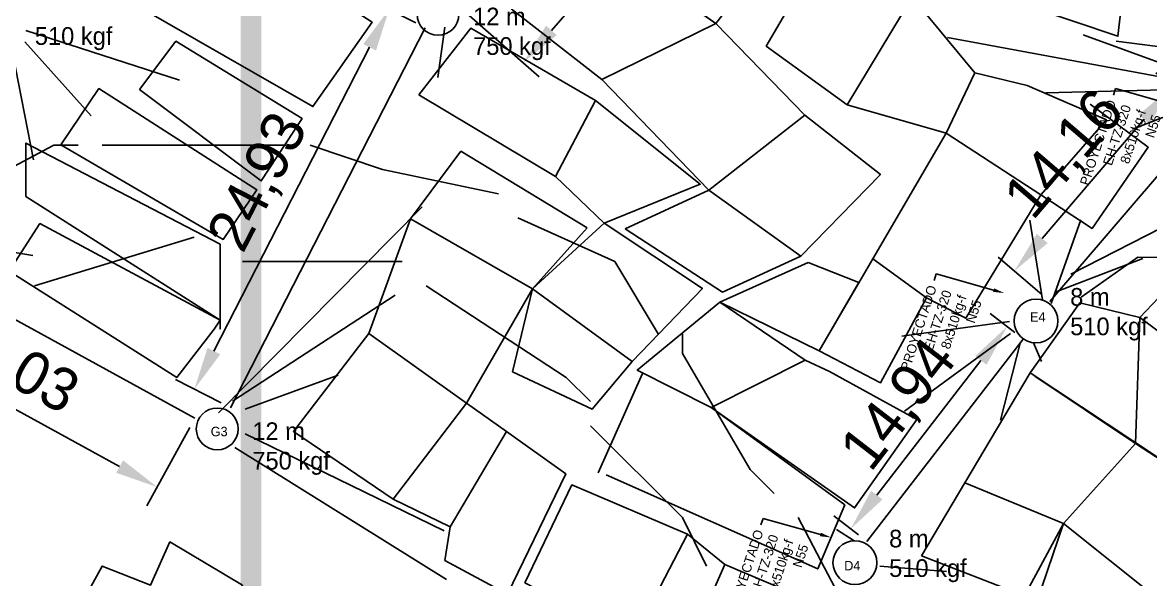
# Model space of a CAD drawing. Header units: millimetres. Extents: x -3588 to 75209, y -3737 to 38254.
# Drawn here: x 28253.6 to 28319.4, y 18394.4 to 18426.9 of the extents above; entities that cross this region are included whole.
import ezdxf
from ezdxf import colors
from ezdxf.entities.mleader import LeaderData, LeaderLine
from ezdxf.math import Vec2, Vec3

# ---------------------------------------------------------------- set-up
doc = ezdxf.new("R2010")
doc.units = ezdxf.units.MM
doc.linetypes.add('CONTINUA', pattern=[0])
doc.layers.add('Mancheta', color=255, linetype='Continuous')
doc.layers.add('P', color=253, linetype='Continuous')
doc.linetypes.add('+_LINE', pattern='A,12.7,-5.08,["+",Standard,S=2.54,R=0,X=-2.54,Y=-1.27],-6.35', length=24.13)
doc.dimstyles.new('ISO-25', dxfattribs={"dimtxt": 2.5, "dimasz": 2.5, "dimexe": 1.25, "dimexo": 0.625, "dimtad": 1, "dimtxsty": 'Standard', "dimcen": 2.5, "dimadec": 0, "dimazin": 0, "dimtfac": 1, "dimtmove": 0, "dimatfit": 3, "dimfxl": 1, "dimarcsym": 0})

# ---------------------------------------------------------------- blocks, each defined once
blk = doc.blocks.new('*D896')
at = {"color": 0, "lineweight": -2, "transparency": 16777216}
for p, q in [((28244.009, 18413.859), (28241.506, 18409.284)), ((28244.299, 18409.181), (28259.236, 18401.01)), ((28263.332, 18403.288), (28260.83, 18398.714))]:
    blk.add_line(p, q, dxfattribs=at)
at = {"color": 0, "transparency": 16777216}
for points in [[(28244.499, 18409.547), (28244.1, 18408.816), (28242.106, 18410.381)], [(28259.436, 18401.376), (28259.036, 18400.645), (28261.43, 18399.811)]]:
    blk.add_solid(points, dxfattribs=at)
at = {"layer": 'Defpoints', "color": 0, "transparency": 16777216}
for p in [(28244.309, 18414.407), (28263.632, 18403.837), (28261.43, 18399.811)]:
    blk.add_point(p, dxfattribs=at)
at = {"color": 0, "transparency": 16777216, "insert": (28252.768, 18406.924), "char_height": 2.5, "attachment_point": 5, "rotation": 331.32024}
blk.add_mtext('22,03', dxfattribs=at)
blk = doc.blocks.new('*D897')
at = {"color": 0, "lineweight": -2, "transparency": 16777216}
for p, q in [((28276.529, 18426.913), (28273.862, 18428.28)), ((28264.741, 18407.755), (28273.833, 18425.485)), ((28265.155, 18404.733), (28262.488, 18406.101))]:
    blk.add_line(p, q, dxfattribs=at)
at = {"color": 0, "transparency": 16777216}
for points in [[(28273.462, 18425.676), (28274.204, 18425.295), (28274.974, 18427.71)], [(28264.37, 18407.945), (28265.111, 18407.565), (28263.6, 18405.53)]]:
    blk.add_solid(points, dxfattribs=at)
at = {"layer": 'Defpoints', "color": 0, "transparency": 16777216}
for p in [(28274.974, 18427.71), (28277.085, 18426.627), (28265.711, 18404.448)]:
    blk.add_point(p, dxfattribs=at)
at = {"color": 0, "transparency": 16777216, "insert": (28267.433, 18417.571), "char_height": 2.5, "attachment_point": 5, "rotation": 62.85072}
blk.add_mtext('24,93', dxfattribs=at)
blk = doc.blocks.new('*D898')
at = {"color": 0, "lineweight": -2, "transparency": 16777216}
for p, q in [((28289.268, 18439.922), (28294.137, 18435.671)), ((28284.446, 18426.472), (28291.551, 18434.61)), ((28278.874, 18428.018), (28283.743, 18423.767))]:
    blk.add_line(p, q, dxfattribs=at)
at = {"color": 0, "transparency": 16777216}
for points in [[(28291.238, 18434.884), (28291.865, 18434.336), (28293.196, 18436.493)], [(28284.132, 18426.746), (28284.76, 18426.198), (28282.802, 18424.589)]]:
    blk.add_solid(points, dxfattribs=at)
at = {"layer": 'Defpoints', "color": 0, "transparency": 16777216}
for p in [(28288.797, 18440.334), (28293.196, 18436.493), (28278.403, 18428.429)]:
    blk.add_point(p, dxfattribs=at)
at = {"color": 0, "transparency": 16777216, "insert": (28286.429, 18431.911), "char_height": 2.5, "attachment_point": 5, "rotation": 48.87398}
blk.add_mtext('15,8', dxfattribs=at)
blk = doc.blocks.new('*D908')
at = {"color": 0, "lineweight": -2, "transparency": 16777216}
for p, q in [((28311.51, 18408.836), (28310.07, 18409.949)), ((28303.452, 18399.345), (28309.529, 18407.207)), ((28302.374, 18397.018), (28300.934, 18398.132))]:
    blk.add_line(p, q, dxfattribs=at)
at = {"color": 0, "transparency": 16777216}
for points in [[(28309.2, 18407.461), (28309.859, 18406.952), (28311.059, 18409.185)], [(28303.122, 18399.6), (28303.781, 18399.09), (28301.923, 18397.367)]]:
    blk.add_solid(points, dxfattribs=at)
at = {"layer": 'Defpoints', "color": 0, "transparency": 16777216}
for p in [(28311.059, 18409.185), (28312.004, 18408.453), (28302.868, 18396.636)]:
    blk.add_point(p, dxfattribs=at)
at = {"color": 0, "transparency": 16777216, "insert": (28304.842, 18404.55), "char_height": 2.5, "attachment_point": 5, "rotation": 52.29307}
blk.add_mtext('14,94', dxfattribs=at)
blk = doc.blocks.new('*D909')
at = {"color": 0, "lineweight": -2, "transparency": 16777216}
for p, q in [((28322.294, 18421.809), (28319.741, 18423.994)), ((28313.11, 18414.325), (28319.065, 18421.282)), ((28313.087, 18411.053), (28310.535, 18413.238))]:
    blk.add_line(p, q, dxfattribs=at)
at = {"color": 0, "transparency": 16777216}
for points in [[(28318.749, 18421.553), (28319.382, 18421.011), (28320.691, 18423.181)], [(28312.794, 18414.596), (28313.427, 18414.054), (28311.484, 18412.426)]]:
    blk.add_solid(points, dxfattribs=at)
at = {"layer": 'Defpoints', "color": 0, "transparency": 16777216}
for p in [(28320.691, 18423.181), (28322.769, 18421.403), (28313.562, 18410.647)]:
    blk.add_point(p, dxfattribs=at)
at = {"color": 0, "transparency": 16777216, "insert": (28314.505, 18419.158), "char_height": 2.5, "attachment_point": 5, "rotation": 49.43792}
blk.add_mtext('14,16', dxfattribs=at)

msp = doc.modelspace()

# ---------------------------------------------------------------- linework, layer by layer
at = {"color": 5, "linetype": '+_LINE'}
for p, q in [((28265.711, 18404.448), (28277.085, 18426.627)), ((28313.562, 18410.647), (28322.769, 18421.403)), ((28244.309, 18414.407), (28263.632, 18403.837)), ((28302.868, 18396.636), (28312.004, 18408.453))]:
    msp.add_line(p, q, dxfattribs=at)
at = {"color": 6}
for p, q in [((28278.217, 18426.659), (28277.824, 18423.731)), ((28262.724, 18423.564), (28253.761, 18426.463)), ((28322.146, 18423.369), (28307.586, 18426.067)), ((28322.511, 18423.661), (28315.505, 18426.213)), ((28257.57, 18421.478), (28253.707, 18425.807)), ((28254.205, 18418.924), (28252.984, 18425.187)), ((28321.817, 18423.041), (28313.315, 18422.822)), ((28321.963, 18422.093), (28318.387, 18420.708)), ((28276.899, 18416.179), (28265.011, 18404.152)), ((28323.346, 18416.624), (28314.78, 18412.248)), ((28254.173, 18413.323), (28244.248, 18414.976)), ((28313.125, 18410.753), (28312.379, 18415.389)), ((28313.637, 18410.52), (28315.359, 18415.413)), ((28318.992, 18413.164), (28313.865, 18411.196)), ((28275.329, 18411.024), (28265.834, 18404.824)), ((28311.205, 18409.474), (28304.912, 18408.621)), ((28311.259, 18408.781), (28305.072, 18404.251)), ((28311.845, 18408.301), (28310.672, 18403.718)), ((28312.592, 18408.231), (28313.074, 18407.141)), ((28272.002, 18406.355), (28266.565, 18404.358)), ((28278.182, 18397.254), (28266.565, 18402.919)), ((28278.321, 18394.422), (28265.961, 18402.13)), ((28302.13, 18396.679), (28301.105, 18397.331))]:
    msp.add_line(p, q, dxfattribs=at)
at = {"color": 254}
for p, q in [((28276.227, 18415.466), (28279.167, 18419.426)), ((28279.167, 18419.426), (28286.539, 18414.955)), ((28283.343, 18411.379), (28276.227, 18415.466)), ((28286.539, 18414.955), (28283.343, 18411.379)), ((28289.767, 18406.441), (28287.182, 18400.645)), ((28289.464, 18406.646), (28293.779, 18404.45))]:
    msp.add_line(p, q, dxfattribs=at)
msp.add_line((28307.516, 18394.884), (28303.634, 18395.194))
for points in [[(28285.075, 18433.247), (28294.042, 18426.866), (28298.483, 18432.571), (28288.924, 18438.192), (28285.075, 18433.247)], [(28313.145, 18437.243), (28318.298, 18432.826), (28317.532, 18426.129), (28307.202, 18429.62)], [(28318.298, 18432.826), (28320.941, 18436.737), (28330.011, 18431.194), (28327.193, 18426.443), (28323.759, 18427.763), (28321.076, 18425.374), (28317.422, 18425.842)], [(28258.529, 18428.924), (28270.524, 18422.029), (28273.974, 18426.954), (28261.487, 18434.999), (28258.529, 18428.924)], [(28298.483, 18432.571), (28305.517, 18428.435), (28301.716, 18422.118), (28296.999, 18425.558), (28298.593, 18428.297), (28298.483, 18432.571)], [(28282.093, 18427.728), (28287.401, 18423.611), (28294.042, 18426.866), (28286.281, 18432.25), (28282.093, 18427.728)], [(28305.517, 18428.435), (28309.179, 18423.988), (28307.502, 18420.475), (28301.716, 18422.118)], [(28294.042, 18426.866), (28299.25, 18421.517), (28293.641, 18417.137), (28287.401, 18423.611)], [(28276.709, 18422.708), (28279.745, 18426.612), (28287.02, 18422.386), (28284.694, 18417.948), (28276.709, 18422.708)], [(28260.389, 18423.018), (28262.52, 18425.839), (28269.887, 18421.325), (28267.5, 18417.683), (28260.389, 18423.018)], [(28313.035, 18416.866), (28316.858, 18421.244), (28312.232, 18423.257), (28309.179, 18423.988)], [(28255.805, 18419.799), (28258.028, 18423.074), (28267.254, 18417.163), (28265.287, 18414.271), (28255.805, 18419.799)], [(28287.02, 18422.386), (28293.139, 18417.488), (28287.525, 18415.211), (28284.694, 18417.948)], [(28313.035, 18416.866), (28316.026, 18414.916), (28319.298, 18419.652), (28315.912, 18422.165)], [(28299.25, 18421.517), (28303.658, 18418.065), (28299.006, 18413.286)], [(28303.22, 18413.14), (28307.502, 18420.475), (28313.035, 18416.866), (28308.64, 18409.666), (28306.357, 18410.866)], [(28253.764, 18416.775), (28253.764, 18419.894), (28265.101, 18413.984), (28265.101, 18409.551), (28253.764, 18416.775)], [(28288.75, 18414.882), (28293.641, 18417.137), (28299.006, 18413.286), (28294.43, 18411.191), (28288.75, 18414.882)], [(28273.778, 18408.77), (28276.227, 18415.466), (28283.343, 18411.379), (28279.489, 18404.71), (28273.778, 18408.77), (28269.385, 18403.064), (28275.206, 18399.113), (28279.489, 18404.71)], [(28264.751, 18409.032), (28262.573, 18406.204), (28252.78, 18412.418), (28254.576, 18415.192), (28265.101, 18409.551), (28265.101, 18409.032), (28265.101, 18409.551), (28264.751, 18409.032)], [(28287.525, 18415.211), (28293.265, 18411.406), (28289.157, 18407.153), (28283.343, 18411.379), (28287.525, 18415.211)], [(28299.434, 18412.916), (28294.284, 18410.602), (28300.082, 18407.765), (28302.41, 18411.753), (28299.434, 18412.916)], [(28303.22, 18413.14), (28306.357, 18410.866), (28303.668, 18405.905), (28300.082, 18407.765), (28303.22, 18413.14)], [(28315.393, 18410.902), (28318.701, 18413.237), (28322.145, 18413.223)], [(28326.566, 18403.946), (28318.817, 18409.717), (28322.145, 18413.223)], [(28282.172, 18406.533), (28286.829, 18404.362), (28289.157, 18407.153), (28283.343, 18411.379), (28282.172, 18406.533)], [(28294.284, 18410.602), (28299.272, 18407.226), (28293.779, 18404.45), (28289.464, 18406.646), (28294.284, 18410.602)], [(28312.398, 18406.477), (28315.298, 18410.56), (28318.817, 18409.717), (28318.551, 18402.354), (28322.899, 18399.539)], [(28326.566, 18403.946), (28318.817, 18409.717), (28326.566, 18403.946)], [(28300.687, 18406.569), (28305.785, 18403.762), (28302.156, 18398.597), (28293.779, 18404.45), (28299.272, 18407.226), (28300.687, 18406.569)], [(28312.686, 18406.284), (28318.551, 18402.354), (28314.357, 18397.679), (28308.591, 18400.063), (28312.398, 18406.477), (28322.899, 18399.539)], [(28279.489, 18404.71), (28281.824, 18403.05), (28278.538, 18397.489), (28275.206, 18399.113)], [(28287.637, 18400.53), (28300, 18395.039), (28301.575, 18398.775), (28293.779, 18404.45)], [(28281.824, 18403.05), (28285.298, 18400.58), (28281.893, 18393.57), (28278.233, 18395.53), (28278.538, 18397.489)], [(28282.899, 18394.228), (28289.226, 18390.961), (28292.404, 18397.069), (28285.65, 18399.939), (28282.899, 18394.228)], [(28306.056, 18395.791), (28312.07, 18393.457), (28314.357, 18397.679), (28308.591, 18400.063), (28306.056, 18395.791)], [(28312.456, 18392.144), (28318.056, 18390.012), (28319.763, 18393.37), (28314.357, 18397.679), (28312.456, 18392.144)], [(28289.226, 18390.961), (28292.187, 18389.855), (28294.569, 18395.295), (28292.404, 18397.069)], [(28294.569, 18395.295), (28299.673, 18393.142), (28296.61, 18387.305), (28292.187, 18389.855)]]:
    msp.add_lwpolyline(points, dxfattribs=at)
at = {"color": 10}
for centre in [(28277.826, 18427.415), (28264.934, 18403.206)]:
    msp.add_circle(centre, 1.222, dxfattribs=at)
at = {"layer": 'Mancheta', "color": 5}
for centre in [(28312.744, 18409.508), (28302.169, 18395.399)]:
    msp.add_circle(centre, 1.28, dxfattribs=at)
at = {"layer": 'P', "color": 9, "const_width": 1.2}
msp.add_lwpolyline([(28268.186, 12346.771), (28266.285, 21345.396)], dxfattribs=at)
at = {"layer": 'P', "color": 254}
for points in [[(28256.808, 18419.764), (28255.4, 18419.764), (28250.039, 18416.931), (28247.494, 18415.523)], [(28268.939, 18419.764), (28264.986, 18419.764), (28258.217, 18419.764)], [(28281.358, 18416.931), (28274.588, 18418.355), (28270.363, 18419.764)], [(28290.688, 18408.753), (28288.144, 18412.978), (28282.494, 18415.523)], [(28263.578, 18414.402), (28254.264, 18411.57)], [(28275.725, 18412.978), (28266.411, 18412.978)], [(28286.735, 18404.8), (28285.311, 18406.209), (28277.133, 18411.57)], [(28297.458, 18399.439), (28296.049, 18400.847), (28292.097, 18407.617), (28292.097, 18408.753)], [(28293.505, 18395.198), (28292.097, 18398.031), (28286.735, 18403.392)], [(28302.819, 18388.428), (28301.683, 18392.653), (28298.866, 18398.031)], [(28264.986, 18392.653), (28263.578, 18389.837), (28256.808, 18392.653), (28258.217, 18395.198), (28261.033, 18394.078), (28262.17, 18396.606), (28266.411, 18394.078), (28264.986, 18392.653)]]:
    msp.add_lwpolyline(points, dxfattribs=at)

# ---------------------------------------------------------------- texts
at = {"color": 5, "char_height": 1.03321, "attachment_point": 1}
for insert in [(28254.281, 18428.384), (28314.742, 18411.432), (28304.168, 18397.322)]:
    msp.add_mtext_dynamic_manual_height_columns('8 m^J510 kgf ', width=21.10344, gutter_width=5.166, heights=[0], dxfattribs=dict(at, insert=insert))
at = {"color": 10, "char_height": 1.03321, "attachment_point": 1}
for insert in [(28279.874, 18427.799), (28266.982, 18403.59)]:
    msp.add_mtext_dynamic_manual_height_columns('12 m^J750 kgf ', width=21.10344, gutter_width=5.166, heights=[0], dxfattribs=dict(at, insert=insert))
at = {"char_height": 0.5529, "width": 0.96762, "attachment_point": 1}
for s, insert in [('E4', (28312.4, 18410.021)), ('G3', (28264.553, 18403.331)), ('D4', (28301.546, 18395.5))]:
    msp.add_mtext(s, dxfattribs=dict(at, insert=insert))

# ---------------------------------------------------------------- dimensions: what is measured, and where the dimension line sits
at = {"color": 254}
for p1, p2, distance, picture, middle in [((28278.403, 18428.429), (28288.797, 18440.334), -5.839, '*D898', (28286.429, 18431.911)), ((28265.711, 18404.448), (28277.085, 18426.627), 2.373, '*D897', (28267.433, 18417.571)), ((28313.562, 18410.647), (28322.769, 18421.403), 2.735, '*D909', (28314.505, 18419.158)), ((28244.309, 18414.407), (28263.632, 18403.837), -4.589, '*D896', (28252.768, 18406.924)), ((28302.868, 18396.636), (28312.004, 18408.453), 1.195, '*D908', (28304.842, 18404.55))]:
    dim = msp.add_aligned_dim(p1=p1, p2=p2, distance=distance, dimstyle='ISO-25', dxfattribs=at)
    dim.commit()
    dim.dimension.update_dxf_attribs({"geometry": picture, "text_midpoint": middle})

# ---------------------------------------------------------------- leaders
at = {"layer": 'Mancheta', "linetype": 'CONTINUA'}
ml = msp.add_multileader_mtext('Standard', dxfattribs=at)
ml.set_content('PROYECTADO\\PEH-TZ-320 \\P8x510kg-f\\PN55', color=256)
ml.set_leader_properties()
ml.build(insert=Vec2(0, 0))
ml.multileader.update_dxf_attribs({"arrow_head_size": 0.648})
ctx = ml.context
ctx.base_point, ctx.char_height, ctx.arrow_head_size, ctx.landing_gap_size, ctx.plane_origin, ctx.plane_x_axis, ctx.plane_y_axis = Vec3(28315.411, 18416.993), 0.5529, 0.648, 0.324, Vec3(28305.51, 18424.247), Vec3(0.310162, 0.950684), Vec3(-0.950684, 0.310162)
ctx.text_align_type = 2
notes = []
notes.append((ctx, [(0, (1, 1, 0), (28317.394, 18423.072), (-0.310162, -0.950684), 0.401, [(0, [(28321.367, 18421.959)], 0, [])])]))
ctx.mtext.insert, ctx.mtext.text_direction, ctx.mtext.rotation, ctx.mtext.alignment, ctx.mtext.flow_direction = Vec3(28316.902, 18422.47), Vec3(0.310162, 0.950684), 1.255432, 3, 5
ml = msp.add_multileader_mtext('Standard', dxfattribs=at)
ml.set_content('PROYECTADO\\PEH-TZ-320 \\P8x510kg-f\\PN55', color=256)
ml.set_leader_properties()
ml.build(insert=Vec2(0, 0))
ml.multileader.update_dxf_attribs({"arrow_head_size": 0.648})
ctx = ml.context
ctx.base_point, ctx.char_height, ctx.arrow_head_size, ctx.landing_gap_size, ctx.plane_origin, ctx.plane_x_axis, ctx.plane_y_axis = Vec3(28304.939, 18406.173), 0.5529, 0.648, 0.324, Vec3(28295.038, 18413.427), Vec3(0.310162, 0.950684), Vec3(-0.950684, 0.310162)
ctx.text_align_type = 2
notes.append((ctx, [(0, (1, 1, 0), (28306.922, 18412.252), (-0.310162, -0.950684), 0.401, [(0, [(28310.895, 18411.138)], 0, [])])]))
ctx.mtext.insert, ctx.mtext.text_direction, ctx.mtext.rotation, ctx.mtext.alignment, ctx.mtext.flow_direction = Vec3(28306.43, 18411.649), Vec3(0.310162, 0.950684), 1.255432, 3, 5
ml = msp.add_multileader_mtext('Standard', dxfattribs=at)
ml.set_content('PROYECTADO\\PEH-TZ-320 \\P8x510kg-f\\PN55', color=256)
ml.set_leader_properties()
ml.build(insert=Vec2(0, 0))
ml.multileader.update_dxf_attribs({"arrow_head_size": 0.648})
ctx = ml.context
ctx.base_point, ctx.char_height, ctx.arrow_head_size, ctx.landing_gap_size, ctx.plane_origin, ctx.plane_x_axis, ctx.plane_y_axis = Vec3(28294.823, 18391.904), 0.5529, 0.648, 0.324, Vec3(28284.923, 18399.158), Vec3(0.310162, 0.950684), Vec3(-0.950684, 0.310162)
ctx.text_align_type = 2
notes.append((ctx, [(0, (1, 1, 0), (28296.807, 18397.983), (-0.310162, -0.950684), 0.401, [(0, [(28300.78, 18396.87)], 0, [])])]))
ctx.mtext.insert, ctx.mtext.text_direction, ctx.mtext.rotation, ctx.mtext.alignment, ctx.mtext.flow_direction = Vec3(28296.314, 18397.381), Vec3(0.310162, 0.950684), 1.255432, 3, 5
for ctx, leaders in notes:
    for number, flags, end, landing, length, lines in leaders:
        leader = LeaderData()
        leader.index, (leader.has_last_leader_line, leader.has_dogleg_vector, leader.attachment_direction) = number, flags
        leader.last_leader_point, leader.dogleg_vector, leader.dogleg_length = Vec3(end), Vec3(landing), length
        for number, points, colour, breaks in lines:
            line = LeaderLine()
            line.index, line.vertices, line.color, line.breaks = number, Vec3.list(points), colors.encode_raw_color(colour), breaks
            leader.lines.append(line)
        ctx.leaders.append(leader)

doc.saveas('drawing.dxf')
